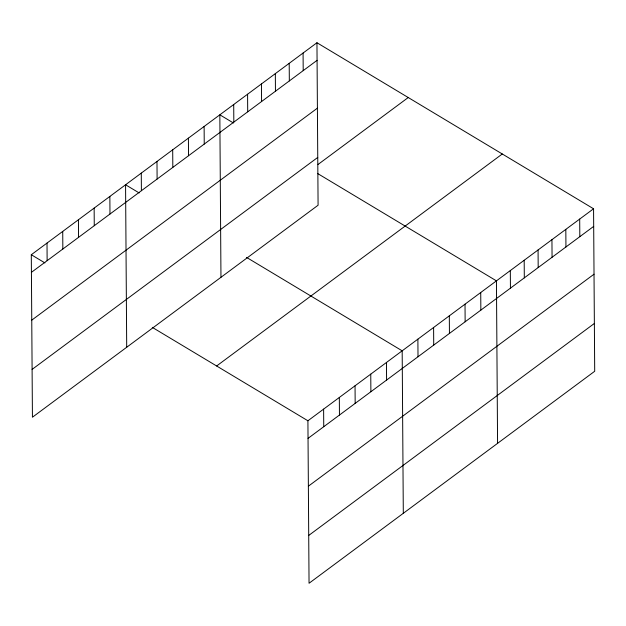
<?xml version="1.0" encoding="UTF-8"?>
<svg xmlns="http://www.w3.org/2000/svg" width="626" height="626" viewBox="0 0 626 626"><rect width="100%" height="100%" fill="white"/><g stroke="black" fill="none" stroke-linecap="round" stroke-linejoin="round"><path stroke-width="0.94" d="M316.952 42.74L318.086 205.226L32.435 417.221L31.3 254.735L316.952 42.74L593.565 208.779L594.7 371.265L309.048 583.26L307.914 420.774L593.565 208.779M31.425 272.333L317.077 60.339M31.754 320.144L317.413 108.149M32.098 369.403L317.758 157.408M318.047 164.466L408.238 97.531M216.627 365.983L502.287 153.988M308.031 438.372L593.691 226.377M308.368 486.191L594.019 274.196M308.712 535.449L594.364 323.454M233.443 122.986L219.836 114.816L220.962 277.302M317.711 173.574L496.441 280.863L497.576 443.341M139.175 192.949L125.568 184.772L126.702 347.258M246.55 257.396L402.174 350.818L403.308 513.304M31.3 254.735L44.915 262.904M152.282 327.359L307.914 420.774M579.692 219.077L579.817 236.675M565.818 229.374L565.943 246.973M551.944 239.672L552.062 257.27M538.07 249.97L538.188 267.568M524.189 260.267L524.314 277.866M510.315 270.565L510.44 288.163M480.729 292.522L480.854 310.12M465.024 304.181L465.141 321.78M449.312 315.84L449.437 333.439M433.599 327.5L433.724 345.098M417.886 339.159L418.012 356.757M386.469 362.477L386.586 380.076M370.756 374.137L370.882 391.735M355.044 385.796L355.169 403.394M339.331 397.455L339.456 415.054M323.619 409.114L323.744 426.713M303.078 53.038L303.203 70.636M289.204 63.336L289.329 80.926M275.33 73.625L275.456 91.224M261.457 83.923L261.582 101.522M247.583 94.221L247.7 111.819M233.709 104.519L233.827 122.117M204.123 126.475L204.24 144.074M188.41 138.135L188.536 155.733M172.698 149.794L172.823 167.392M156.985 161.453L157.11 179.052M141.28 173.112L141.398 190.711M109.855 196.439L109.98 214.029M94.143 208.098L94.268 225.689M78.43 219.757L78.555 237.356M62.725 231.417L62.843 249.015M47.013 243.076L47.13 260.674"/></g></svg>
